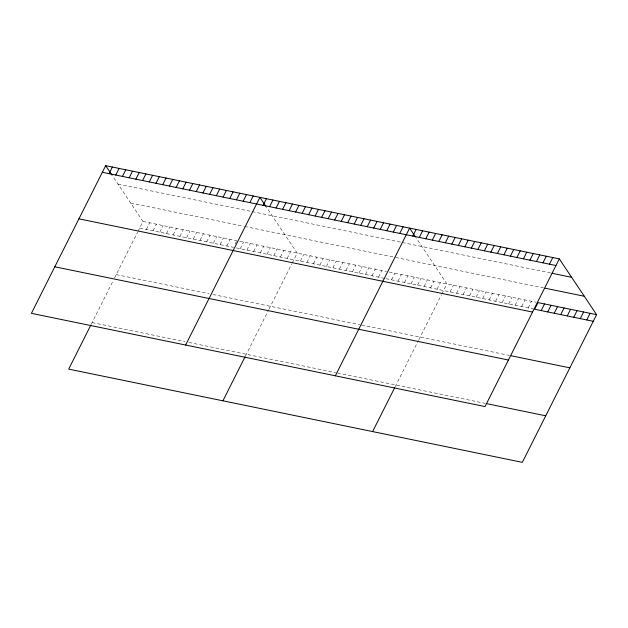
<?xml version="1.0" encoding="UTF-8"?>
<svg xmlns="http://www.w3.org/2000/svg" width="628" height="628" viewBox="0 0 628 628"><rect width="100%" height="100%" fill="white"/><g stroke="black" fill="none" stroke-linecap="round" stroke-linejoin="round"><path stroke-width="0.47" stroke-dasharray="3.14 2.35" d="M91.272 324.229L113.213 280.598M114.508 278.031L137.556 232.211M137.972 231.379L142.98 221.425L113.064 176.696M146.348 229.432L149.684 222.807M153.051 230.814L156.388 224.18M159.763 232.187L163.092 225.562M166.467 233.569L169.803 226.936M173.171 234.943L176.507 228.317M179.875 236.324L183.211 229.691M186.579 237.698L189.915 231.073M193.291 239.08L196.619 232.454M199.994 240.461L203.331 233.828M206.698 241.835L210.035 235.21M213.402 243.217L216.739 236.583M220.114 244.59L223.442 237.965M226.818 245.972L230.154 239.339M235.186 244.033L236.442 241.552M240.226 248.727L243.562 242.102M246.937 250.109L250.266 243.476M253.641 251.483L256.978 244.857M260.345 252.864L263.681 246.231M267.049 254.238L270.385 247.613M273.761 255.62L277.089 248.986M280.465 256.993L283.793 250.368M287.169 258.375L290.505 251.75M245.509 355.927L268.737 309.73M269.169 308.874L291.784 263.909M292.201 263.077L297.209 253.123L265.817 206.188M300.38 261.091L303.716 254.466M306.888 262.425L310.224 255.8M313.403 263.768L316.732 257.135M319.911 265.102L323.239 258.477M326.419 266.445L329.755 259.811M332.926 267.779L336.263 261.154M339.434 269.122L342.77 262.488M345.942 270.456L349.278 263.823M352.449 271.791L355.786 265.165M358.957 273.133L362.293 266.5M365.465 274.467L368.801 267.842M371.98 275.81L375.309 269.176M378.488 277.144L381.816 270.519M391.503 279.821L394.839 273.188M398.011 281.156L401.347 274.53M404.518 282.498L407.855 275.865M411.026 283.832L414.362 277.207M417.534 285.167L420.87 278.542M424.041 286.509L427.378 279.876M430.557 287.844L433.885 281.218M437.064 289.186L440.393 282.553M395.2 386.691L418.436 340.494M418.868 339.638L441.476 294.681M441.9 293.849L446.9 283.895L416.003 237.69M450.08 291.863L453.416 285.23M456.587 293.197L459.924 286.564M463.095 294.532L466.431 287.907M469.603 295.874L472.939 289.241M476.11 297.209L479.447 290.583M482.618 298.551L485.954 291.918M489.134 299.886L492.462 293.26M495.641 301.22L498.97 294.595M502.149 302.563L505.477 295.929M508.656 303.897L511.993 297.272M515.164 305.239L518.5 298.606M521.672 306.574L525.008 299.949M528.179 307.908L531.516 301.283M117.986 184.059L251.145 211.424M252.103 211.62L401.457 242.322M402.391 242.51L551.156 273.086M130.671 203.017L243.711 226.253M244.669 226.449L393.685 257.08M395.546 257.464L543.385 287.844M142.98 221.425L236.858 240.72M239.731 241.309L386.471 271.469M389.258 272.042L536.163 302.241M139.644 228.05L233.522 247.346M236.395 247.942L384.995 278.479M385.922 278.675L533.761 309.062M116.227 274.601L209.155 293.7M212.986 294.493L359.726 324.652M361.579 325.029L509.418 355.417M92.112 322.564L185.032 341.663M188.863 342.448L335.603 372.608M337.464 372.993L485.295 403.38"/><path stroke-width="0.94" d="M105.677 165.651L31.4 313.341L485.02 406.575L559.305 258.885L105.677 165.651L112.082 175.22M109.052 173.658L112.381 167.032M115.756 175.039L119.092 168.406M122.46 176.413L125.796 169.788M129.164 177.795L132.5 171.169M135.876 179.176L139.204 172.543M142.58 180.55L145.916 173.925M149.283 181.932L152.62 175.298M155.987 183.305L159.324 176.68M90.856 325.053L68.695 369.115L522.323 462.349L596.6 314.659L559.305 258.885M162.699 184.687L166.028 178.054M169.403 186.061L172.739 179.435M176.107 187.442L179.443 180.817M182.811 188.824L186.147 182.191M189.523 190.198L192.851 183.572M196.226 191.579L199.563 184.946M202.93 192.953L206.267 186.328M209.634 194.335L212.971 187.701M216.346 195.708L219.674 189.083M223.05 197.09L226.378 190.465M229.754 198.472L233.09 191.838M236.458 199.845L239.794 193.22M243.162 201.227L246.498 194.594M249.873 202.601L253.202 195.975M185.629 345.039L259.914 197.357L265.817 206.188M263.085 205.317L266.421 198.691M269.593 206.659L272.929 200.026M276.1 207.994L279.436 201.368M282.608 209.336L285.944 202.703M289.115 210.67L292.452 204.045M295.631 212.005L298.959 205.38M302.139 213.347L305.467 206.714M308.646 214.682L311.983 208.056M315.154 216.024L318.49 209.391M222.932 400.813L245.085 356.759M321.662 217.359L324.998 210.733M328.169 218.693L331.506 212.068M334.677 220.036L338.013 213.402M341.185 221.37L344.521 214.745M347.692 222.712L351.028 216.079M354.208 224.047L357.536 217.421M360.715 225.389L364.044 218.756M367.223 226.724L370.559 220.098M373.731 228.058L377.067 221.433M380.238 229.401L383.575 222.767M386.746 230.735L390.082 224.11M393.254 232.077L396.59 225.444M399.761 233.412L403.098 226.786M335.328 375.811L409.605 228.121L415.516 236.952M412.784 236.089L416.113 229.456M419.292 237.423L422.62 230.798M425.8 238.766L429.128 232.132M432.307 240.1L435.644 233.475M438.815 241.435L442.151 234.809M445.323 242.777L448.659 236.144M451.83 244.111L455.167 237.486M458.338 245.454L461.674 238.821M464.846 246.788L468.182 240.163M372.624 431.577L394.784 387.523M471.361 248.131L474.69 241.497M477.869 249.465L481.197 242.84M484.376 250.8L487.705 244.174M490.884 252.142L494.22 245.509M497.392 253.476L500.728 246.851M503.899 254.819L507.236 248.186M510.407 256.153L513.743 249.528M516.915 257.488L520.251 250.862M523.422 258.83L526.759 252.197M529.938 260.165L533.266 253.539M536.445 261.507L539.774 254.874M542.953 262.842L546.282 256.216M549.461 264.176L552.797 257.551M541.195 310.585L544.531 303.96M547.71 311.928L551.039 305.294M554.218 313.262L557.546 306.637M560.726 314.604L564.054 307.971M567.233 315.939L570.569 309.314M573.741 317.273L577.077 310.648M580.248 318.616L583.585 311.983M586.756 319.95L590.092 313.325M102.348 172.284L555.968 265.518M552.083 273.282L571.613 277.293M545.237 288.228L584.291 296.259M596.6 314.659L538.023 302.618L534.687 309.251L593.264 321.293M78.932 218.834L532.56 312.069M511.278 355.801L569.855 367.835M54.809 266.79L508.437 360.025M487.155 403.757L545.732 415.799"/></g></svg>
